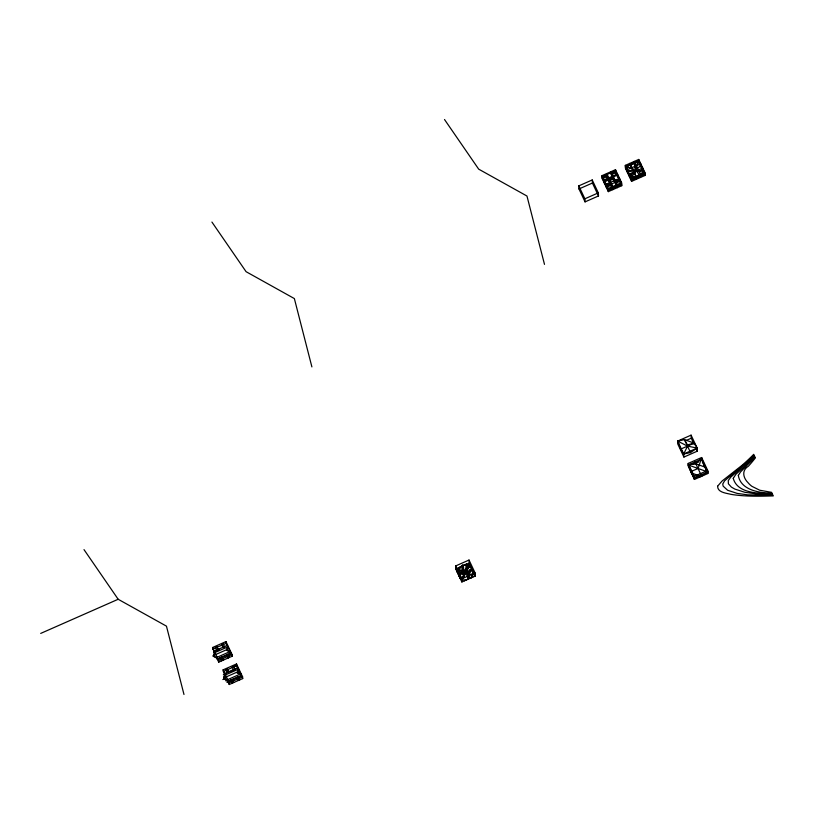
<?xml version="1.0" encoding="UTF-8"?>
<svg xmlns="http://www.w3.org/2000/svg" width="814" height="814" viewBox="0 0 814 814"><rect width="100%" height="100%" fill="white"/><g stroke="black" fill="none" stroke-linecap="round" stroke-linejoin="round"><path stroke-width="1.22" d="M634.391 163.472L635.592 169.902L634.33 162.444L638.145 161.213L635.592 169.902L640.476 176.394L643.213 171.968L642.928 170.116L636.253 171.306L629.426 175.01L635.999 178.368L634.798 171.947L629.853 164.428L626.953 166.137L627.401 170.706L634.137 170.543L640.903 165.802L640.771 163.756L627.34 169.678L627.523 172.761M698.412 467.694L701.617 457.509L688.176 463.431L688.359 466.514L694.454 479.426L707.885 473.504L707.702 470.431L701.617 457.509L701.8 460.582M633.302 176.557L632.559 178.866L631.064 175.702M223.738 676.312L225.122 675.701L223.819 679.11L227.33 680.392L223.748 677.991L225.081 675.091L238.522 669.169L237.841 667.724L224.399 673.646L224.44 674.257M237.25 673.188L238.522 669.169L237.22 672.669L238.553 669.78M214.54 652.736L213.248 656.237L216.789 658.038L213.207 655.626L226.648 649.704L227.981 646.804L214.54 652.736L213.858 651.281L227.299 645.36L227.991 646.947M213.248 656.237L214.581 653.337M225.946 681.003L227.33 680.392L223.789 678.601L225.122 675.701M687.494 446.113L677.635 441.076L683.729 453.988L697.16 448.066L690.537 452.564L683.729 453.988L680.779 449.074L677.635 441.076L684.452 439.652L694.21 443.142L697.16 448.066L687.494 446.113L683.729 453.988L683.913 457.071L697.354 451.149L697.16 448.066L691.076 435.144L677.635 441.076L677.828 444.149L683.913 457.071M640.414 175.366L643.213 171.968L638.145 161.213L626.953 166.137L634.137 170.543L627.462 171.734M458.363 567.907A2.839 2.737 -3.5 0 1 456.939 571.54L458.435 570.004L458.363 567.907L458.791 568.813M462.952 565.883L462.912 565.191L461.986 565.598L462.179 571.021L458.587 574.735L457.417 572.537L459.493 570.38L459.401 567.45L462.006 565.964M458.587 574.735L462.159 570.655L463.115 571.001L459.004 575.63L460.215 578.489L461.162 578.072M459.004 575.63L463.115 571.001M468.07 578.52L471.672 577.645L471.571 574.715L473.656 572.557L471.998 568.447L467.877 572.71L468.091 578.876L465.486 580.372L465.059 579.466M471.998 568.447L467.897 573.066L468.091 578.876M472.425 569.342L468.833 573.046L469.027 578.469M471.571 574.715L468.854 573.412L472.446 569.698M472.283 576.281L472.71 577.187L472.639 575.091L474.124 573.555L473.178 573.972M459.401 567.45A3.978 3.836 -3.5 0 1 457.417 572.537L459.534 570.4L459.401 567.45L459.829 568.355M471.245 576.739L471.672 577.645L471.54 574.694L473.656 572.557L472.71 572.975M629.487 176.038L634.798 171.947L632.02 176.903L635.938 177.34M695.085 463.553L701.709 459.045L707.793 471.967L701.169 476.465L694.352 477.889L691.412 472.975L688.268 464.967L701.709 459.045L704.843 467.043L707.793 471.967L694.352 477.889L688.268 464.967L695.085 463.553L704.843 467.043M460.185 577.971L461.334 577.38A7.458 7.184 -3.5 0 0 463.675 575.142L466.88 567.948A7.519 7.245 -3.5 0 1 469.2 565.699L470.35 565.099C465.364 567.45 466.035 574.185 468.06 578.357A7.886 7.601 -3.5 0 1 471.988 568.284M460.653 578.968L461.803 578.378A7.458 7.184 -3.5 0 0 464.143 576.139L467.348 568.945A7.519 7.245 -3.5 0 1 469.678 566.697L470.818 566.096C465.954 568.03 466.971 574.257 468.996 577.95A6.868 6.614 -3.5 0 1 472.415 569.179M604.141 180.962L617.582 175.03M619.607 179.345L615.13 181.339L615.191 182.346M578.785 185.877L592.226 179.955L598.31 192.877L598.504 195.95L585.062 201.882L578.978 188.96L578.785 185.877L584.879 198.799L585.062 201.882M602.045 175.631L615.486 169.699L621.57 182.621L621.764 185.704L608.323 191.626L602.238 178.704L602.045 175.631L608.139 188.543L608.323 191.626M625.305 165.374L638.746 159.452L644.83 172.365L645.024 175.448L631.583 181.369L625.498 168.447L625.305 165.374L631.389 178.297L631.583 181.369M607.773 175.214L602.177 177.676L608.261 190.598L621.703 184.676L615.608 171.754L611.131 173.728L617.216 186.65M627.675 166.432L625.427 167.419L631.522 180.342L644.963 174.42L638.868 161.498L629.914 165.446L629.782 163.4L635.876 176.323L636.06 179.395L635.052 177.238M578.978 188.96L592.419 183.038L592.226 179.955M602.238 178.704L607.834 176.231M615.486 169.699L615.669 172.782L611.192 174.756L611.009 171.673L617.093 184.595L617.287 187.678L615.76 184.442M625.498 168.447L627.736 167.46M604.202 181.98L613.166 178.032M614.346 178.571L608.74 181.034L608.618 179.009L606.593 174.674M606.226 186.294L619.668 180.372M611.894 184.849L606.298 187.322L606.104 184.239L619.546 178.317L619.729 181.39L615.252 183.364M631.796 176.078L629.558 177.065L629.364 173.982L642.806 168.06L642.989 171.143M584.879 198.799L598.31 192.877M608.139 188.543L621.57 182.621M631.389 178.297L644.83 172.365M40.7 633.414L118.172 599.267L166.453 626.149L183.984 694.484M214.672 653.53L212.535 647.517L225.977 641.585L232.061 654.507L232.173 656.226L218.732 662.148L216.697 657.844M216.9 647.069L215.395 647.73L216.89 646.876L218.162 649.735L216.89 646.876M223.28 644.057L221.784 644.912L223.28 644.057L224.552 646.916M212.647 649.226L226.078 643.304L225.977 641.585M685.663 440.689L691.269 438.227L691.076 435.144M218.152 649.541L216.656 650.396L215.384 647.537M224.532 646.723L223.046 647.578L221.774 644.719M219.495 649.419L213.899 651.892L213.858 651.281M680.779 449.074L694.21 443.142L687.423 444.902L684.452 439.652L690.537 452.564M217.44 658.872L230.881 652.95L230.911 653.561L217.47 659.482L216.758 657.427L230.189 651.505L230.881 653.093M220.218 657.793L221.723 657.132L222.995 659.991L221.489 660.653L220.228 657.987L221.723 657.132M226.607 654.975L228.113 654.314L229.385 657.173L227.879 657.834L226.618 655.168M218.732 662.148L218.63 660.429L232.061 654.507M222.985 659.788L221.489 660.653M455.586 565.974L469.017 560.052L475.111 572.964L475.295 576.047L461.864 581.969L455.769 569.047L455.586 565.974L461.67 578.896L461.864 581.969L469.21 563.125L469.017 560.052M225.213 675.895L223.077 669.871L236.518 663.949L242.603 676.872L242.704 678.581L229.263 684.513L226.73 679.13M227.432 669.23L225.936 670.095L227.432 669.23L228.683 671.896M235.124 666.32L232.326 667.277L235.093 665.852M223.178 671.591L236.62 665.669L236.518 663.949M692.846 464.54L698.443 462.067M236.548 668.63L237.861 668.05M456.939 571.54L457.885 571.123M470.38 565.618L469.434 566.025L467.053 565.17L466.626 564.265M223.341 674.735L226.679 673.27M230.036 671.784L234.513 669.81M457.417 572.537L458.353 572.12M469.912 567.022L470.848 566.615L472.018 568.803M698.036 468.467L691.31 471.428L694.454 479.426L694.261 476.353L688.176 463.431M222.812 679.548L225.091 678.55M463.298 573.534L465.537 572.547L468.854 573.412M462.383 574.481L465.74 572.995M228.012 681.847L227.971 681.237L241.412 675.315L240.73 673.86L237.189 672.069L223.748 677.991L223.789 678.601M230.759 680.158L232.265 679.486L233.526 682.346L232.021 683.017L230.769 680.351M237.149 677.34L238.655 676.678L239.916 679.527L238.41 680.199L237.159 677.533L238.655 676.678M226.913 682.325L241.453 675.915L241.412 675.315M461.67 578.896L475.111 572.964M694.261 476.353L707.702 470.431M460.683 579.487L461.63 579.069M229.263 684.513L229.161 682.793L242.603 676.872M233.516 682.152L232.021 683.017M606.165 185.266L610.653 183.313L612.677 187.596M462.932 565.547L465.588 564.723L466.015 565.628M636.253 171.306L643.213 171.968M459.493 570.38L462.159 570.655M688.268 464.967L707.793 471.967M705.596 472.68L707.885 473.504L702.309 461.66M691.412 472.975L701.169 476.465M460.114 570.604L455.769 569.047L469.21 563.125L475.295 576.047M471.54 574.694L472.639 575.091M226.648 649.704L230.23 652.106M229.345 651.658L226.689 650.315L227.981 646.804M238.105 673.117L240.771 674.47L240.73 673.86L227.289 679.792L227.971 681.237M631.318 167.145L634.137 170.543M444.515 119.516L478.683 169.149L526.963 196.032L544.495 264.377M211.925 222.059L246.093 271.693L294.363 298.575L311.894 366.911M84.005 549.623L118.172 599.267M638.145 161.213L640.903 165.802M617.154 185.623L611.07 172.7M642.48 170.065L645.024 175.448M615.669 172.782L617.704 177.086L617.511 174.013L604.08 179.935L604.263 183.008M619.23 180.311L621.764 185.704M612.718 177.981L614.743 182.295M606.654 175.702L612.739 188.624M592.419 183.038L598.504 195.95M691.269 438.227L694.311 444.688M695.828 447.914L697.354 451.149M694.983 462.006L701.078 474.928M464.519 570.39L465.537 572.547L463.135 571.367L462.912 565.191M464.021 579.924L464.448 580.83M458.567 574.369L458.984 575.264M226.078 643.304L232.173 656.226M236.62 665.669L242.704 678.581M237.861 677.421L239.113 680.087M232.316 667.083L233.577 669.942M221.734 657.325L222.995 659.991M227.442 669.423L228.693 672.089M233.526 682.346L232.265 679.486M225.926 669.902L227.177 672.567M212.535 647.517L218.63 660.429M223.077 669.871L229.161 682.793M224.399 673.646L225.081 675.091M213.868 651.424L214.56 653.062M216.768 657.57L217.46 659.208M465.557 564.214C467.867 569.047 462.403 572.68 458.557 574.206A6.868 6.614 -3.5 0 0 461.976 565.435M466.595 563.756C468.691 568.955 463.176 573.239 458.974 575.101A7.886 7.601 -3.5 0 0 462.901 565.028M640.537 177.421L640.353 174.338L634.269 161.426L634.452 164.499M638.746 159.452L638.929 162.525M613.105 177.035L613.227 179.06M610.653 183.313L610.775 185.338M461.986 565.598L462.026 566.29M239.916 679.527L238.41 680.199M237.841 667.724L237.871 668.325M235.083 669.281L233.832 666.615M229.385 657.173L227.879 657.834M227.299 645.36L227.34 645.97M460.236 574.684A7.377 7.102 -3.5 0 1 459.778 574.999M459.31 575.274A7.377 7.102 -3.5 0 1 458.811 575.508M459.503 574.582A6.868 6.614 -3.5 0 1 458.608 575.06M460.541 575.081A7.886 7.601 -3.5 0 1 459.025 575.956M733.251 478.357C737.403 493.762 759.36 493.386 772.293 493.762L772.628 494.485L759.37 494.24L745.024 492.338L734.808 489.072L731.359 487.077L728.398 483.801L728.276 480.535L730.86 477.065L754.385 455.759L754.72 456.481A194.617 187.444 -3.5 0 1 746.53 464.57L735.876 474.277L733.251 478.357M738.318 475.407C740.628 490.089 759.645 493.223 771.957 493.05L771.621 492.338L759.737 490.232L751.933 486.334A22.243 21.429 -3.5 0 1 748.137 482.783C743.111 477.91 741.422 470.268 748.412 466.208A152.584 146.968 -3.5 0 0 753.337 460.47L755.392 457.906L755.056 457.193L740.557 471.927L738.318 475.407M717.602 486.212C717.531 492.633 726.566 493.142 731.206 494.403C745.115 496.601 759.269 496.347 773.3 495.909L772.964 495.197L747.801 494.861L737.118 493.386L727.614 490.252L723.137 486.121L722.751 483.984L724.623 480.789L746.296 462.606L754.049 455.046L753.713 454.334A184.391 177.594 -3.5 0 1 742.002 465.343L722.11 480.982L717.602 486.212M615.547 170.726L602.106 176.648L608.2 189.57L621.631 183.649L615.547 170.726M638.807 160.47L625.366 166.402L631.461 179.314L644.891 173.392L638.807 160.47M612.616 186.569L606.522 173.657L606.715 176.73L612.8 189.652L612.616 186.569"/></g></svg>
